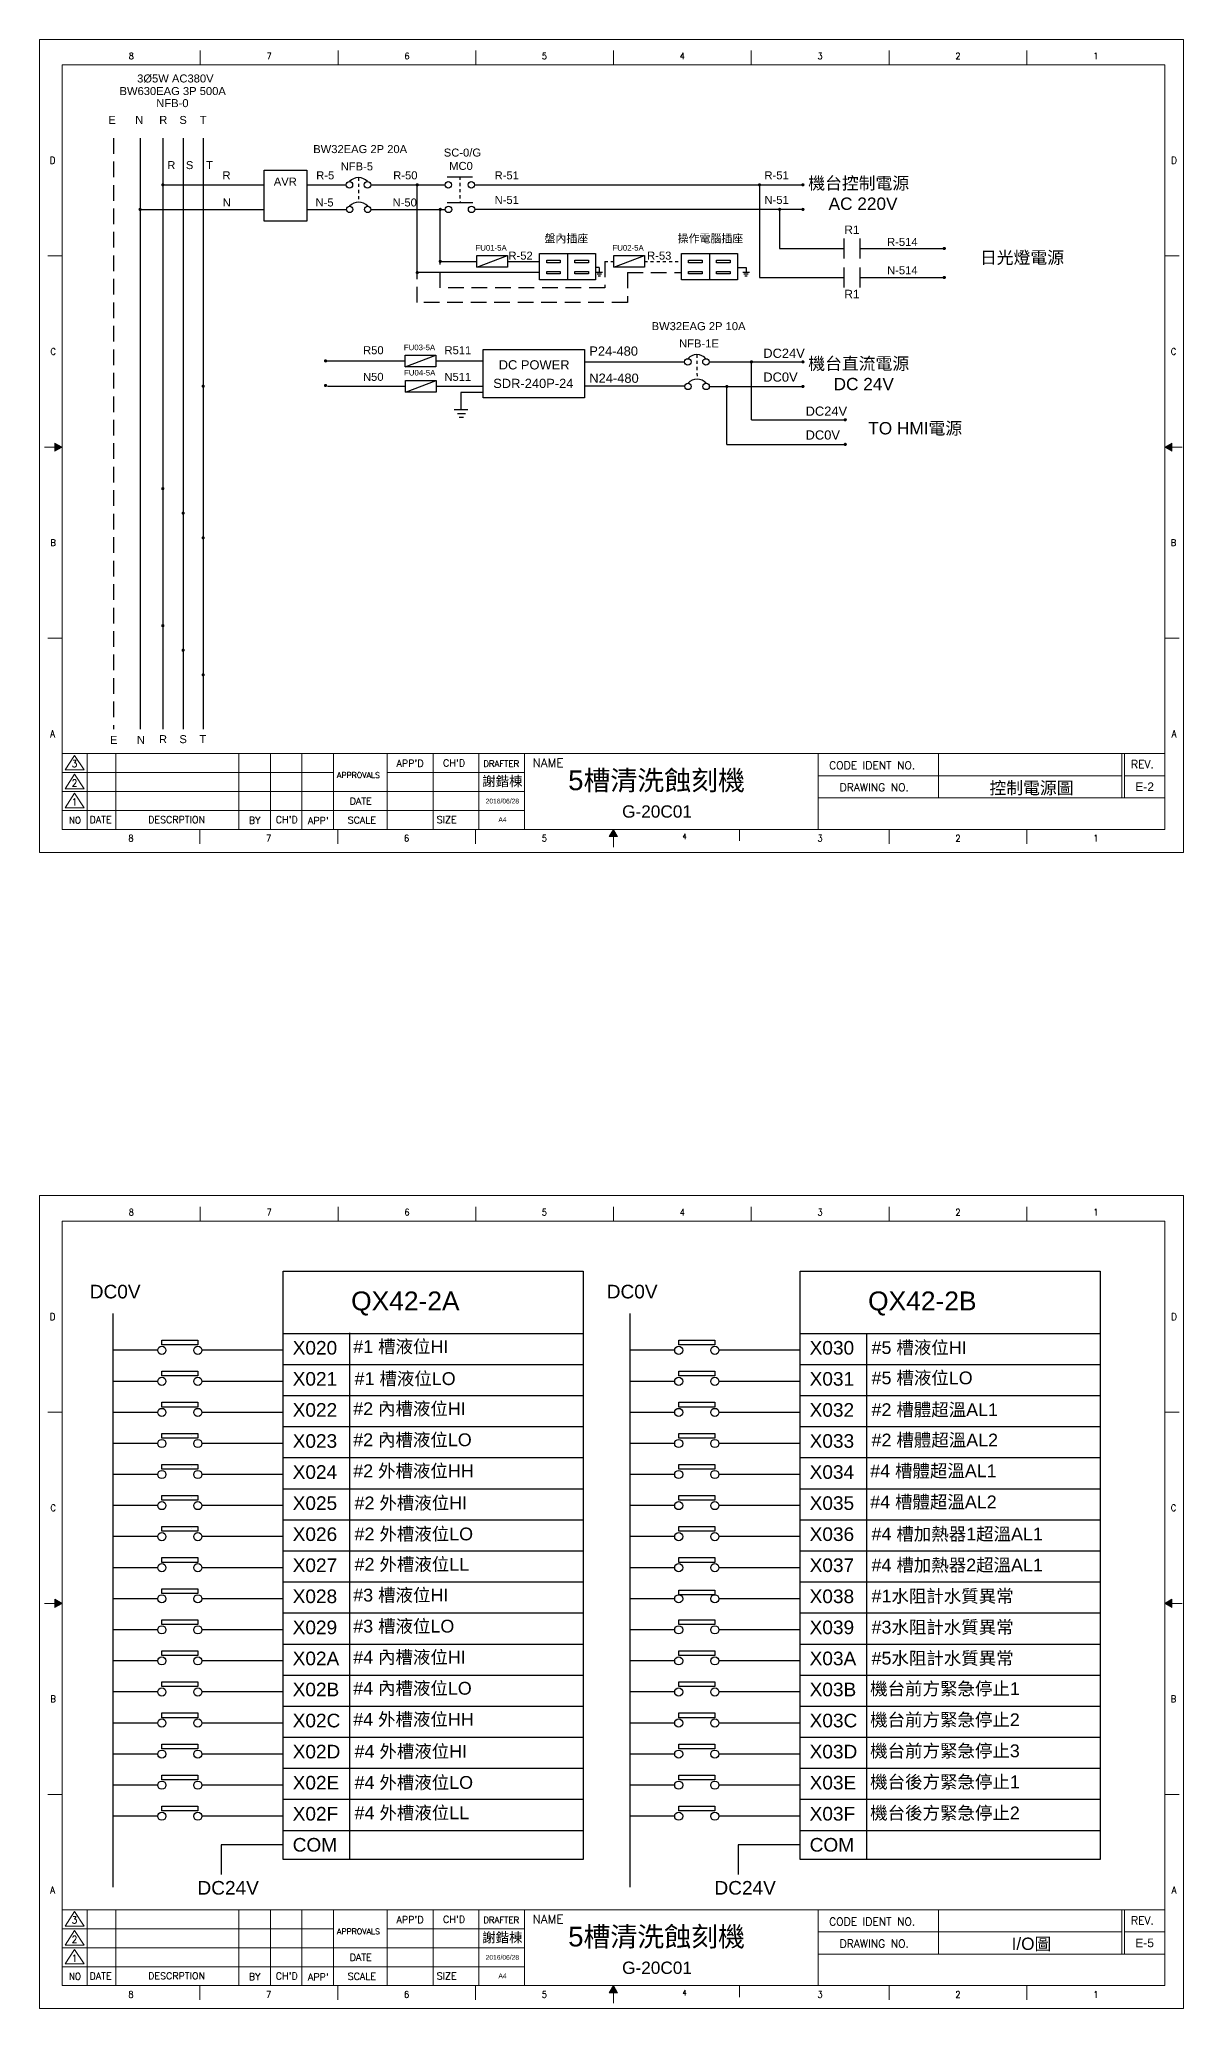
# Model space of a CAD drawing. Header units: millimetres. Extents: x 2150 to 6100, y 1229 to 2029.
# Drawn here: x 2648 to 3112, y 1230 to 2029 of the extents above; entities that cross this region are included whole.
import ezdxf
from ezdxf.enums import TextEntityAlignment as Align

# ---------------------------------------------------------------- set-up
doc = ezdxf.new("R2010")
doc.units = ezdxf.units.MM
doc.linetypes.add('DASHED2', pattern=[9.525, 6.35, -3.175])
doc.linetypes.add('JIS_02_1.2', pattern=[2.5, 1.25, -1.25])
for name, color, linetype in [('blue', 5, 'Continuous'), ('DIM', 3, 'Continuous'), ('FRAME', 7, 'Continuous'), ('LINE', 1, 'Continuous'), ('TEXT', 4, 'Continuous')]:
    doc.layers.add(name, color=color, linetype=linetype)
doc.styles.add('MICTEXT-ROD', font='romand.shx', dxfattribs={"bigfont": 'bigfont.shx'})
doc.styles.add('MICTEXT-ROS', font='romans.shx', dxfattribs={"bigfont": 'bigfont.shx'})
doc.styles.get("Standard").update_dxf_attribs({"font": 'ARIAL.TTF'})
doc.styles.add('STYLE2', font='romand.shx')

# ---------------------------------------------------------------- blocks, each defined once
blk = doc.blocks.new('圖框A4')
at = {"layer": 'FRAME', "color": 7, "lineweight": 5}
for p, q in [((99.29, 1212.46), (99.29, 1218.27)), ((155.2, 1212.46), (155.2, 1218.27)), ((211.1, 1212.46), (211.1, 1218.27)), ((266.85, 1212.46), (266.85, 1218.27)), ((322.76, 1212.46), (322.76, 1218.27)), ((378.66, 1212.46), (378.66, 1218.27)), ((434.56, 1212.46), (434.56, 1218.27)), ((43.25, 1212.46), (490.46, 1212.46)), ((43.25, 902.31), (43.25, 1212.46)), ((490.46, 1212.46), (490.46, 1212.46)), ((43.25, 1134.92), (37.44, 1134.92)), ((490.46, 1134.92), (496.27, 1134.92)), ((43.25, 1057.39), (36.09, 1057.39)), ((40.39, 1059.03), (40.39, 1055.74)), ((43.25, 1057.39), (40.39, 1059.03)), ((40.39, 1055.74), (43.25, 1057.39)), ((490.46, 1057.39), (493.32, 1059.03)), ((493.32, 1055.74), (490.46, 1057.39)), ((490.46, 1057.39), (497.61, 1057.39)), ((493.32, 1059.03), (493.32, 1055.74)), ((43.25, 979.85), (37.44, 979.85)), ((490.46, 979.85), (496.27, 979.85)), ((44.53, 926.47), (48.37, 932.34)), ((48.37, 932.34), (52.21, 926.47)), ((44.53, 926.47), (52.21, 926.47)), ((44.53, 918.78), (48.37, 924.66)), ((44.53, 918.78), (52.21, 918.78)), ((48.37, 924.66), (52.21, 918.78)), ((44.53, 911.1), (48.37, 916.97)), ((44.53, 911.1), (52.21, 911.1)), ((48.37, 916.97), (52.21, 911.1)), ((99.15, 902.31), (99.15, 896.5)), ((155.05, 902.31), (155.05, 896.5)), ((210.95, 902.31), (210.95, 896.5)), ((266.85, 902.31), (265.2, 899.46)), ((265.2, 899.46), (268.5, 899.46)), ((266.85, 902.31), (266.85, 895.16)), ((268.5, 899.46), (266.85, 902.31)), ((318.07, 902.31), (318.07, 897.67)), ((378.66, 902.31), (378.66, 896.5)), ((434.56, 902.31), (434.56, 896.5))]:
    blk.add_line(p, q, dxfattribs=at)
at = {"layer": 'FRAME', "lineweight": 5}
for p, q in [((490.46, 1212.46), (490.46, 902.31)), ((490.46, 933.05), (43.25, 933.05)), ((53.49, 902.31), (53.49, 933.05)), ((65.11, 902.31), (65.11, 933.05)), ((114.96, 902.31), (114.96, 933.05)), ((127.77, 902.31), (127.77, 933.05)), ((140.58, 902.31), (140.58, 933.05)), ((153.38, 902.31), (153.38, 933.05)), ((175.15, 902.31), (175.15, 933.05)), ((193.72, 902.31), (193.72, 933.05)), ((212.29, 902.31), (212.29, 933.05)), ((230.86, 902.31), (230.86, 933.05)), ((349.91, 933.05), (349.91, 902.31)), ((398.7, 933.05), (398.7, 915.12)), ((473.04, 933.05), (473.04, 915.12)), ((474.2, 933.05), (474.2, 915.12)), ((153.38, 925.36), (43.25, 925.36)), ((230.86, 925.36), (175.15, 925.36)), ((473.04, 924.08), (349.91, 924.08)), ((490.46, 924.08), (474.2, 924.08)), ((230.86, 917.68), (43.25, 917.68)), ((490.46, 915.12), (349.91, 915.12)), ((230.86, 910), (43.25, 910)), ((490.46, 902.31), (43.25, 902.31))]:
    blk.add_line(p, q, dxfattribs=at)
at = {"layer": 'FRAME', "color": 7, "lineweight": 5}
for points in [[(40.39, 1059.03), (40.39, 1055.74), (43.25, 1057.39)], [(493.32, 1059.03), (493.32, 1055.74), (490.46, 1057.39)], [(268.5, 899.46), (266.85, 902.31), (265.2, 899.46)]]:
    blk.add_solid(points, dxfattribs=at)
at = {"layer": 'LINE', "color": 0, "lineweight": 0}
for p, q in [((34.08, 1222.77), (498.14, 1222.77)), ((34.08, 893), (34.08, 1222.77)), ((498.14, 1222.77), (498.14, 893)), ((498.14, 893), (34.08, 893))]:
    blk.add_line(p, q, dxfattribs=at)
at = {"color": 3, "lineweight": 5}
blk.add_text('A4', height=1.936, dxfattribs=at).set_placement((220.25, 905.31))
at = {"layer": 'DIM', "color": 0, "lineweight": 5}
for tag, height, p in [('A', 2.9, (436.35, 928.74)), ('J', 1.94, (184.48, 921.48)), ('G', 1.94, (202.97, 921.48)), ('E', 1.94, (221.84, 921.96)), ('C', 2.9, (284.37, 922.35)), ('B', 2.9, (436.45, 919.25)), ('L', 1.94, (482.33, 919.64)), ('K', 1.94, (184.48, 913.83)), ('H', 1.94, (202.97, 913.83)), ('F', 1.94, (221.84, 913.83)), ('D', 2.9, (284.57, 909.57))]:
    blk.add_attdef(tag, text='', height=height, dxfattribs=at).set_placement(p, align=Align.MIDDLE)
at = {"layer": 'FRAME', "color": 7, "lineweight": 5, "style": 'MICTEXT-ROD', "width": 0.9}
for s, height, p in [('8', 2.67, (71.34, 1216.03)), ('7', 2.67, (127.25, 1216.03)), ('6', 2.67, (183.15, 1216.03)), ('5', 2.67, (238.9, 1216.03)), ('4', 2.67, (294.8, 1216.03)), ('3', 2.67, (350.71, 1216.03)), ('2', 2.67, (406.61, 1216.03)), ('1', 2.67, (462.51, 1216.03)), ('D', 2.85, (39.44, 1173.69)), ('D', 2.85, (494.27, 1173.69)), ('C', 2.67, (39.67, 1096.15)), ('C', 2.67, (494.04, 1096.15)), ('B', 2.67, (39.67, 1018.62)), ('B', 2.67, (494.04, 1018.62)), ('A', 2.85, (39.44, 941.08)), ('A', 2.85, (494.27, 941.08)), ('8', 2.67, (71.2, 898.74)), ('7', 2.67, (127.1, 898.74)), ('6', 2.67, (183, 898.74)), ('5', 2.67, (238.9, 898.74)), ('4', 2.14, (295.71, 899.45)), ('3', 2.67, (350.71, 898.74)), ('2', 2.67, (406.61, 898.74)), ('1', 2.67, (462.51, 898.74))]:
    blk.add_text(s, height=height, dxfattribs=at).set_placement(p, align=Align.MIDDLE)
at = {"layer": 'FRAME', "color": 7, "lineweight": 5, "style": 'MICTEXT-ROS', "width": 0.9}
for s, height, p in [('3', 2.82, (47.24, 927.57)), ('2', 2.82, (47.24, 919.68)), ('1', 2.82, (47.24, 912)), ('NO', 2.817, (46.1, 904.64))]:
    blk.add_text(s, height=height, dxfattribs=at).set_placement(p)
at = {"layer": 'FRAME', "color": 7, "lineweight": 5}
for s, height, style, p in [("APP'D", 2.817, 'STYLE2', (178.93, 927.72)), ("CH'D", 2.817, 'STYLE2', (197.8, 927.8)), ('DRAFTER', 2.536, 'STYLE2', (214.1, 927.69)), ('NAME', 3.522, 'STYLE2', (234.12, 927.53)), ('CODE IDENT NO.', 3.2017, 'STYLE2', (354.35, 926.7)), ('REV.', 3.202, 'MICTEXT-ROS', (476.78, 927.13)), ('APPROVALS', 2.305, 'STYLE2', (154.8, 923.16)), ('DRAWING NO.', 3.2017, 'STYLE2', (358.62, 917.77)), ('DATE', 2.817, 'STYLE2', (159.94, 912.36)), ('DATE', 2.817, 'STYLE2', (54.43, 904.87)), ('DESCRPTION', 2.817, 'STYLE2', (78.21, 904.88)), ('BY', 2.817, 'STYLE2', (119.03, 904.6)), ("CH'D", 2.817, 'STYLE2', (129.95, 904.87)), ("APP'", 2.817, 'STYLE2', (143.01, 904.42)), ('SCALE', 2.817, 'STYLE2', (159.13, 904.65)), ('SIZE', 2.817, 'STYLE2', (195.24, 904.84))]:
    blk.add_text(s, height=height, dxfattribs=dict(at, style=style)).set_placement(p)

msp = doc.modelspace()

# ---------------------------------------------------------------- linework, layer by layer
for p, q in [((2801.54, 1934.06), (2801.54, 1969.65)), ((2940.35, 1969.65), (2940.35, 1932.07)), ((2810.85, 1938.61), (2810.85, 1959.68)), ((2948.5, 1959.68), (2948.5, 1943.83)), ((2948.5, 1943.83), (2974.55, 1943.83)), ((2981.02, 1943.83), (3015.27, 1943.83)), ((2876.71, 1934.11), (2874.03, 1934.11)), ((2876.27, 1933.36), (2874.47, 1933.36)), ((2875.37, 1936.13), (2875.37, 1934.11)), ((2931.38, 1936.13), (2934.88, 1936.13)), ((2936.22, 1934.11), (2933.54, 1934.11)), ((2935.78, 1933.36), (2933.97, 1933.36)), ((2934.88, 1936.13), (2934.88, 1934.11)), ((2875.8, 1932.55), (2874.93, 1932.55)), ((2935.31, 1932.55), (2934.43, 1932.55)), ((2940.35, 1932.07), (2974.55, 1932.07)), ((2981.02, 1932.07), (3015.27, 1932.07)), ((2919.89, 1897.83), (2957.94, 1897.83)), ((2937.06, 1874.34), (2937.06, 1897.83)), ((2919.98, 1887.86), (2957.94, 1887.86)), ((2927.09, 1864.37), (2927.09, 1887.86)), ((2937.06, 1874.34), (2975.11, 1874.34)), ((2927.09, 1864.37), (2975.11, 1864.37))]:
    msp.add_line(p, q)
at = {"linetype": 'ByBlock', "ltscale": 2.5}
for p, q in [((2862.51, 1941.8), (2862.51, 1931.06)), ((2920, 1941.8), (2920, 1931.06)), ((2825.67, 1936.23), (2838.09, 1940.99)), ((2881.23, 1936.23), (2893.65, 1940.99)), ((2796.63, 1895.85), (2809.05, 1900.61)), ((2796.72, 1885.58), (2809.14, 1890.34))]:
    msp.add_line(p, q, dxfattribs=at)
at = {"linetype": 'DASHED2'}
for p, q in [((2801.54, 1921.9), (2801.54, 1934.06)), ((2810.85, 1927.82), (2810.85, 1938.61)), ((2875.37, 1936.13), (2873.88, 1936.13)), ((2877.56, 1938.61), (2877.56, 1927.82)), ((2886.75, 1934.06), (2908.63, 1934.06)), ((2886.75, 1934.06), (2886.75, 1921.9)), ((2877.56, 1927.82), (2810.85, 1927.82)), ((2886.75, 1921.9), (2801.54, 1921.9))]:
    msp.add_line(p, q, dxfattribs=at)
at = {"linetype": 'JIS_02_1.2'}
for p, q in [((2877.56, 1938.61), (2881.23, 1938.61)), ((2893.65, 1938.61), (2908.63, 1938.61))]:
    msp.add_line(p, q, dxfattribs=at)
msp.add_lwpolyline([(2739.48, 1975.63), (2756.77, 1975.63), (2756.77, 1954.93), (2739.48, 1954.93)], close=True)
at = {"linetype": 'ByBlock', "ltscale": 2.5}
for points in [[(2825.67, 1940.99), (2838.09, 1940.99), (2838.09, 1936.23), (2825.67, 1936.23)], [(2854.04, 1939.06), (2859.54, 1939.06), (2859.54, 1938.06), (2854.04, 1938.06)], [(2854.04, 1934.56), (2859.54, 1934.56), (2859.54, 1933.56), (2854.04, 1933.56)], [(2865.42, 1939.06), (2870.92, 1939.06), (2870.92, 1938.06), (2865.42, 1938.06)], [(2865.42, 1934.56), (2870.92, 1934.56), (2870.92, 1933.56), (2865.42, 1933.56)], [(2881.23, 1940.99), (2893.65, 1940.99), (2893.65, 1936.23), (2881.23, 1936.23)], [(2911.54, 1939.06), (2917.04, 1939.06), (2917.04, 1938.06), (2911.54, 1938.06)], [(2911.54, 1934.56), (2917.04, 1934.56), (2917.04, 1933.56), (2911.54, 1933.56)], [(2922.91, 1939.06), (2928.41, 1939.06), (2928.41, 1938.06), (2922.91, 1938.06)], [(2922.91, 1934.56), (2928.41, 1934.56), (2928.41, 1933.56), (2922.91, 1933.56)], [(2796.63, 1900.61), (2809.05, 1900.61), (2809.05, 1895.85), (2796.63, 1895.85)], [(2796.72, 1890.34), (2809.14, 1890.34), (2809.14, 1885.58), (2796.72, 1885.58)]]:
    msp.add_lwpolyline(points, close=True, dxfattribs=at)
at = {"layer": 'blue', "color": 7}
for p, q in [((2747.12, 1528.95), (2868.79, 1528.95)), ((2747.12, 1290.37), (2747.12, 1528.95)), ((2868.79, 1528.95), (2868.79, 1290.37)), ((2956.79, 1528.95), (3078.46, 1528.95)), ((2956.79, 1290.37), (2956.79, 1528.95)), ((3078.46, 1528.95), (3078.46, 1290.37)), ((2678.02, 1511.88), (2678.02, 1279.11)), ((2887.68, 1511.88), (2887.68, 1279.11)), ((2747.12, 1503.75), (2868.79, 1503.75)), ((2774.19, 1290.62), (2774.19, 1504)), ((2956.79, 1503.75), (3078.46, 1503.75)), ((2983.85, 1290.37), (2983.85, 1503.75)), ((2696.26, 1496.9), (2678.03, 1496.9)), ((2747.12, 1496.9), (2714.18, 1496.9)), ((2905.93, 1496.9), (2887.7, 1496.9)), ((2956.79, 1496.9), (2923.85, 1496.9)), ((2747.12, 1491.15), (2868.79, 1491.15)), ((2956.79, 1491.15), (3078.46, 1491.15)), ((2696.26, 1484.3), (2678.03, 1484.3)), ((2747.12, 1484.3), (2714.18, 1484.3)), ((2747.12, 1478.55), (2868.79, 1478.55)), ((2905.93, 1484.3), (2887.7, 1484.3)), ((2956.79, 1484.3), (2923.85, 1484.3)), ((2956.79, 1478.55), (3078.46, 1478.55)), ((2696.26, 1471.7), (2678.03, 1471.7)), ((2747.12, 1471.7), (2714.18, 1471.7)), ((2905.93, 1471.7), (2887.7, 1471.7)), ((2956.79, 1471.7), (2923.85, 1471.7)), ((2747.12, 1465.95), (2868.79, 1465.95)), ((2956.79, 1465.95), (3078.46, 1465.95)), ((2696.26, 1459.1), (2678.03, 1459.1)), ((2747.12, 1459.1), (2714.18, 1459.1)), ((2905.93, 1459.1), (2887.7, 1459.1)), ((2956.79, 1459.1), (2923.85, 1459.1)), ((2696.26, 1446.5), (2678.03, 1446.5)), ((2747.12, 1446.5), (2714.18, 1446.5)), ((2747.12, 1453.35), (2868.79, 1453.35)), ((2905.93, 1446.5), (2887.7, 1446.5)), ((2956.79, 1446.5), (2923.85, 1446.5)), ((2956.79, 1453.35), (3078.46, 1453.35)), ((2747.12, 1440.75), (2868.79, 1440.75)), ((2956.79, 1440.75), (3078.46, 1440.75)), ((2696.26, 1433.9), (2678.03, 1433.9)), ((2747.12, 1433.9), (2714.18, 1433.9)), ((2905.93, 1433.9), (2887.7, 1433.9)), ((2956.79, 1433.9), (2923.85, 1433.9)), ((2747.12, 1428.15), (2868.79, 1428.15)), ((2956.79, 1428.15), (3078.46, 1428.15)), ((2696.26, 1421.3), (2678.03, 1421.3)), ((2747.12, 1421.3), (2714.18, 1421.3)), ((2747.12, 1415.55), (2868.79, 1415.55)), ((2905.93, 1421.3), (2887.7, 1421.3)), ((2956.79, 1421.3), (2923.85, 1421.3)), ((2956.79, 1415.55), (3078.46, 1415.55)), ((2696.26, 1408.7), (2678.03, 1408.7)), ((2747.12, 1408.7), (2714.18, 1408.7)), ((2905.93, 1408.7), (2887.7, 1408.7)), ((2956.79, 1408.7), (2923.85, 1408.7)), ((2747.12, 1402.95), (2868.79, 1402.95)), ((2956.79, 1402.95), (3078.46, 1402.95)), ((2696.26, 1396.1), (2678.03, 1396.1)), ((2747.12, 1396.1), (2714.18, 1396.1)), ((2747.12, 1390.35), (2868.79, 1390.35)), ((2905.93, 1396.1), (2887.7, 1396.1)), ((2956.79, 1396.1), (2923.85, 1396.1)), ((2956.79, 1390.35), (3078.46, 1390.35)), ((2696.26, 1383.5), (2678.03, 1383.5)), ((2747.12, 1383.5), (2714.18, 1383.5)), ((2905.93, 1383.5), (2887.7, 1383.5)), ((2956.79, 1383.5), (2923.85, 1383.5)), ((2747.12, 1377.75), (2868.79, 1377.75)), ((2956.79, 1377.75), (3078.46, 1377.75)), ((2696.26, 1370.9), (2678.03, 1370.9)), ((2747.12, 1370.9), (2714.18, 1370.9)), ((2905.93, 1370.9), (2887.7, 1370.9)), ((2956.79, 1370.9), (2923.85, 1370.9)), ((2696.26, 1358.3), (2678.03, 1358.3)), ((2747.12, 1358.3), (2714.18, 1358.3)), ((2747.12, 1365.15), (2868.79, 1365.15)), ((2905.93, 1358.3), (2887.7, 1358.3)), ((2956.79, 1358.3), (2923.85, 1358.3)), ((2956.79, 1365.15), (3078.46, 1365.15)), ((2747.12, 1352.55), (2868.79, 1352.55)), ((2956.79, 1352.55), (3078.46, 1352.55)), ((2696.26, 1345.7), (2678.03, 1345.7)), ((2747.12, 1345.7), (2714.18, 1345.7)), ((2905.93, 1345.7), (2887.7, 1345.7)), ((2956.79, 1345.7), (2923.85, 1345.7)), ((2747.12, 1339.95), (2868.79, 1339.95)), ((2956.79, 1339.95), (3078.46, 1339.95)), ((2696.26, 1333.1), (2678.03, 1333.1)), ((2747.12, 1333.1), (2714.18, 1333.1)), ((2747.12, 1327.35), (2868.79, 1327.35)), ((2905.93, 1333.1), (2887.7, 1333.1)), ((2956.79, 1333.1), (2923.85, 1333.1)), ((2956.79, 1327.35), (3078.46, 1327.35)), ((2696.26, 1320.5), (2678.03, 1320.5)), ((2747.12, 1320.5), (2714.18, 1320.5)), ((2905.93, 1320.5), (2887.7, 1320.5)), ((2956.79, 1320.5), (2923.85, 1320.5)), ((2747.12, 1314.75), (2868.79, 1314.75)), ((2956.79, 1314.75), (3078.46, 1314.75)), ((2696.26, 1307.9), (2678.03, 1307.9)), ((2747.12, 1307.9), (2714.18, 1307.9)), ((2747.12, 1302.15), (2868.79, 1302.15)), ((2905.93, 1307.9), (2887.7, 1307.9)), ((2956.79, 1307.9), (2923.85, 1307.9)), ((2956.79, 1302.15), (3078.46, 1302.15)), ((2956.79, 1302.15), (3078.46, 1302.15)), ((2868.79, 1290.37), (2747.12, 1290.37)), ((3078.46, 1290.37), (2956.79, 1290.37))]:
    msp.add_line(p, q, dxfattribs=at)
for points in [[(2697.92, 1500.99), (2712.53, 1500.99), (2712.53, 1499.07), (2697.92, 1499.07)], [(2907.58, 1500.99), (2922.2, 1500.99), (2922.2, 1499.07), (2907.58, 1499.07)], [(2697.92, 1488.39), (2712.53, 1488.39), (2712.53, 1486.47), (2697.92, 1486.47)], [(2907.58, 1488.39), (2922.2, 1488.39), (2922.2, 1486.47), (2907.58, 1486.47)], [(2697.92, 1475.79), (2712.53, 1475.79), (2712.53, 1473.87), (2697.92, 1473.87)], [(2907.58, 1475.79), (2922.2, 1475.79), (2922.2, 1473.87), (2907.58, 1473.87)], [(2697.92, 1463.19), (2712.53, 1463.19), (2712.53, 1461.27), (2697.92, 1461.27)], [(2907.58, 1463.19), (2922.2, 1463.19), (2922.2, 1461.27), (2907.58, 1461.27)], [(2697.92, 1450.59), (2712.53, 1450.59), (2712.53, 1448.67), (2697.92, 1448.67)], [(2907.58, 1450.59), (2922.2, 1450.59), (2922.2, 1448.67), (2907.58, 1448.67)], [(2697.92, 1437.99), (2712.53, 1437.99), (2712.53, 1436.07), (2697.92, 1436.07)], [(2907.58, 1437.99), (2922.2, 1437.99), (2922.2, 1436.07), (2907.58, 1436.07)], [(2697.92, 1425.39), (2712.53, 1425.39), (2712.53, 1423.47), (2697.92, 1423.47)], [(2907.58, 1425.39), (2922.2, 1425.39), (2922.2, 1423.47), (2907.58, 1423.47)], [(2697.92, 1412.79), (2712.53, 1412.79), (2712.53, 1410.87), (2697.92, 1410.87)], [(2907.58, 1412.79), (2922.2, 1412.79), (2922.2, 1410.87), (2907.58, 1410.87)], [(2697.92, 1400.19), (2712.53, 1400.19), (2712.53, 1398.27), (2697.92, 1398.27)], [(2907.57, 1399.59), (2922.19, 1399.59), (2922.19, 1397.66), (2907.57, 1397.66)], [(2697.92, 1387.59), (2712.53, 1387.59), (2712.53, 1385.67), (2697.92, 1385.67)], [(2907.58, 1387.59), (2922.2, 1387.59), (2922.2, 1385.67), (2907.58, 1385.67)], [(2697.92, 1374.99), (2712.53, 1374.99), (2712.53, 1373.07), (2697.92, 1373.07)], [(2907.58, 1374.99), (2922.2, 1374.99), (2922.2, 1373.07), (2907.58, 1373.07)], [(2697.92, 1362.39), (2712.53, 1362.39), (2712.53, 1360.47), (2697.92, 1360.47)], [(2907.58, 1362.39), (2922.2, 1362.39), (2922.2, 1360.47), (2907.58, 1360.47)], [(2697.92, 1349.79), (2712.53, 1349.79), (2712.53, 1347.87), (2697.92, 1347.87)], [(2907.58, 1349.79), (2922.2, 1349.79), (2922.2, 1347.87), (2907.58, 1347.87)], [(2697.92, 1337.19), (2712.53, 1337.19), (2712.53, 1335.27), (2697.92, 1335.27)], [(2907.58, 1337.19), (2922.2, 1337.19), (2922.2, 1335.27), (2907.58, 1335.27)], [(2697.92, 1324.59), (2712.53, 1324.59), (2712.53, 1322.67), (2697.92, 1322.67)], [(2907.58, 1324.59), (2922.2, 1324.59), (2922.2, 1322.67), (2907.58, 1322.67)], [(2697.92, 1311.99), (2712.53, 1311.99), (2712.53, 1310.07), (2697.92, 1310.07)], [(2907.58, 1311.99), (2922.2, 1311.99), (2922.2, 1310.07), (2907.58, 1310.07)]]:
    msp.add_lwpolyline(points, close=True, dxfattribs=at)
for centre in [(2697.92, 1496.9), (2712.53, 1496.9), (2907.58, 1496.9), (2922.2, 1496.9), (2697.92, 1484.3), (2712.53, 1484.3), (2907.58, 1484.3), (2922.2, 1484.3), (2697.92, 1471.7), (2712.53, 1471.7), (2907.58, 1471.7), (2922.2, 1471.7), (2697.92, 1459.1), (2712.53, 1459.1), (2712.53, 1459.1), (2907.58, 1459.1), (2922.2, 1459.1), (2697.92, 1446.5), (2712.53, 1446.5), (2712.53, 1446.5), (2712.53, 1446.5), (2907.58, 1446.5), (2922.2, 1446.5), (2697.92, 1433.9), (2697.92, 1433.9), (2712.53, 1433.9), (2712.53, 1433.9), (2712.53, 1433.9), (2907.58, 1433.9), (2922.2, 1433.9), (2697.92, 1421.3), (2697.92, 1421.3), (2712.53, 1421.3), (2712.53, 1421.3), (2712.53, 1421.3), (2907.58, 1421.3), (2922.2, 1421.3), (2697.92, 1408.7), (2697.92, 1408.7), (2712.53, 1408.7), (2712.53, 1408.7), (2907.58, 1408.7), (2922.2, 1408.7), (2697.92, 1396.1), (2697.92, 1396.1), (2712.53, 1396.1), (2712.53, 1396.1), (2907.58, 1396.1), (2922.2, 1396.1), (2697.92, 1383.5), (2697.92, 1383.5), (2712.53, 1383.5), (2712.53, 1383.5), (2907.58, 1383.5), (2922.2, 1383.5), (2697.92, 1370.9), (2697.92, 1370.9), (2712.53, 1370.9), (2712.53, 1370.9), (2907.58, 1370.9), (2922.2, 1370.9), (2697.92, 1358.3), (2712.53, 1358.3), (2907.58, 1358.3), (2922.2, 1358.3), (2697.92, 1345.7), (2712.53, 1345.7), (2907.58, 1345.7), (2922.2, 1345.7), (2697.92, 1333.1), (2712.53, 1333.1), (2907.58, 1333.1), (2922.2, 1333.1), (2697.92, 1320.5), (2712.53, 1320.5), (2907.58, 1320.5), (2922.2, 1320.5), (2697.92, 1307.9), (2712.53, 1307.9), (2907.58, 1307.9), (2922.2, 1307.9)]:
    msp.add_circle(centre, 1.65, dxfattribs=at)
at = {"layer": 'DIM', "color": 0, "linetype": 'ByBlock', "const_width": 0.129}
for points in [[(2698.03, 1969.64, 1), (2698.64, 1969.64, 1)], [(2801.23, 1969.65, 1), (2801.84, 1969.65, 1)], [(2940.04, 1969.65, 1), (2940.65, 1969.65, 1)], [(2957.64, 1969.65, 1), (2958.25, 1969.65, 1)], [(2688.81, 1959.67, 1), (2689.42, 1959.67, 1)], [(2810.54, 1959.68, 1), (2811.15, 1959.68, 1)], [(2948.19, 1959.68, 1), (2948.8, 1959.68, 1)], [(2957.64, 1959.68, 1), (2958.25, 1959.68, 1)], [(3014.97, 1943.83, 1), (3015.57, 1943.83, 1)], [(2801.23, 1934.06, 1), (2801.84, 1934.06, 1)], [(2810.54, 1938.61, 1), (2811.15, 1938.61, 1)], [(3014.97, 1932.07, 1), (3015.57, 1932.07, 1)], [(2764.04, 1898.23, 1), (2764.64, 1898.23, 1)], [(2936.75, 1897.83, 1), (2937.36, 1897.83, 1)], [(2957.64, 1897.83, 1), (2958.25, 1897.83, 1)], [(2714.41, 1887.96, 1), (2715.01, 1887.96, 1)], [(2764.04, 1888.26, 1), (2764.65, 1888.26, 1)], [(2926.78, 1887.86, 1), (2927.39, 1887.86, 1)], [(2957.64, 1887.86, 1), (2958.25, 1887.86, 1)], [(2974.81, 1874.34, 1), (2975.41, 1874.34, 1)], [(2974.81, 1864.37, 1), (2975.41, 1864.37, 1)], [(2698.03, 1846.42, 1), (2698.64, 1846.42, 1)], [(2706.26, 1836.45, 1), (2706.87, 1836.45, 1)], [(2714.41, 1826.48, 1), (2715.01, 1826.48, 1)], [(2698.03, 1790.83, 1), (2698.64, 1790.83, 1)], [(2706.26, 1780.87, 1), (2706.87, 1780.87, 1)], [(2714.41, 1770.9, 1), (2715.01, 1770.9, 1)]]:
    msp.add_lwpolyline(points, format="xyb", close=True, dxfattribs=at)
at = {"layer": 'DIM', "color": 0, "linetype": 'Continuous'}
for centre in [(2698.33, 1969.64), (2801.54, 1969.65), (2940.35, 1969.65), (2957.94, 1969.65), (2689.12, 1959.67), (2810.85, 1959.68), (2948.5, 1959.68), (2957.94, 1959.68), (3015.27, 1943.83), (2801.54, 1934.06), (2810.85, 1938.61), (3015.27, 1932.07), (2764.34, 1898.23), (2937.06, 1897.83), (2957.94, 1897.83), (2714.71, 1887.96), (2764.35, 1888.26), (2927.09, 1887.86), (2957.94, 1887.86), (2975.11, 1874.34), (2975.11, 1864.37), (2698.33, 1846.42), (2706.56, 1836.45), (2714.71, 1826.48), (2698.33, 1790.83), (2706.56, 1780.87), (2714.71, 1770.9)]:
    msp.add_circle(centre, 0.0958, dxfattribs=at)
at = {"layer": 'LINE', "color": 7, "linetype": 'DASHED2'}
msp.add_line((2678.28, 1988.62), (2678.28, 1748.9), dxfattribs=at)
at = {"layer": 'LINE', "color": 7, "linetype": 'Continuous'}
msp.add_line((2689.12, 1988.62), (2689.12, 1748.9), dxfattribs=at)
at = {"layer": 'LINE', "color": 7}
for p, q in [((2698.33, 1988.62), (2698.33, 1748.9)), ((2706.56, 1988.62), (2706.56, 1748.9)), ((2714.71, 1988.62), (2714.71, 1748.9)), ((2974.55, 1947.87), (2974.55, 1939.8)), ((2981.02, 1947.87), (2981.02, 1939.8)), ((2974.55, 1936.11), (2974.55, 1928.04)), ((2981.02, 1936.11), (2981.02, 1928.04)), ((2828.28, 1885.35), (2819.24, 1885.35)), ((2819.24, 1885.35), (2819.24, 1878.5)), ((2710.03, 1462.4), (2710.03, 1462.4)), ((2710.03, 1462.4), (2710.03, 1462.4)), ((2710.03, 1449.8), (2710.03, 1449.8)), ((2710.03, 1449.8), (2710.03, 1449.8)), ((2710.03, 1437.2), (2710.03, 1437.2)), ((2710.03, 1437.2), (2710.03, 1437.2)), ((2710.03, 1424.6), (2710.03, 1424.6)), ((2710.03, 1424.6), (2710.03, 1424.6)), ((2747.12, 1296.29), (2721.97, 1296.29)), ((2721.97, 1296.29), (2721.97, 1284.19)), ((2956.79, 1296.29), (2931.63, 1296.29)), ((2931.63, 1296.29), (2931.63, 1284.19))]:
    msp.add_line(p, q, dxfattribs=at)
at = {"layer": 'LINE', "color": 0}
for p, q in [((2698.33, 1969.64), (2739.48, 1969.64)), ((2756.77, 1969.64), (2772.73, 1969.64)), ((2782.64, 1969.65), (2812.82, 1969.65)), ((2813.64, 1972.9), (2823.93, 1972.9)), ((2824.74, 1969.65), (2957.94, 1969.65)), ((2689.12, 1959.67), (2739.48, 1959.67)), ((2756.77, 1959.67), (2772.82, 1959.67)), ((2782.73, 1959.68), (2812.91, 1959.68)), ((2813.72, 1962.45), (2824.02, 1962.45)), ((2957.94, 1959.68), (2824.83, 1959.68)), ((2851.13, 1934.06), (2801.54, 1934.06)), ((2810.85, 1938.61), (2825.67, 1938.61)), ((2838.09, 1938.61), (2851.13, 1938.61)), ((2764.99, 1898.23), (2796.63, 1898.23)), ((2809.05, 1898.23), (2828.28, 1898.23)), ((2869.41, 1897.83), (2909.98, 1897.83)), ((2765.17, 1887.96), (2796.72, 1887.96)), ((2809.14, 1887.96), (2828.28, 1887.96)), ((2869.41, 1888.17), (2909.98, 1888.17)), ((2816.48, 1878.5), (2822, 1878.5)), ((2817.79, 1876.89), (2821.03, 1876.89)), ((2818.47, 1875.4), (2820.22, 1875.4))]:
    msp.add_line(p, q, dxfattribs=at)
at = {"layer": 'LINE', "color": 0, "linetype": 'JIS_02_1.2'}
for p, q in [((2777.69, 1972.58), (2777.74, 1962.62)), ((2818.78, 1972.9), (2818.87, 1962.7)), ((2914.93, 1900.76), (2914.99, 1890.8))]:
    msp.add_line(p, q, dxfattribs=at)
at = {"layer": 'LINE', "color": 0, "const_width": 0.287}
for points in [[(2697.83, 1969.64, 1), (2698.84, 1969.64, 1)], [(2801.03, 1969.65, 1), (2802.04, 1969.65, 1)], [(2939.84, 1969.65, 1), (2940.85, 1969.65, 1)], [(2957.44, 1969.65, 1), (2958.45, 1969.65, 1)], [(2688.61, 1959.67, 1), (2689.62, 1959.67, 1)], [(2810.34, 1959.68, 1), (2811.36, 1959.68, 1)], [(2947.99, 1959.68, 1), (2949.01, 1959.68, 1)], [(2957.44, 1959.68, 1), (2958.45, 1959.68, 1)], [(3014.76, 1943.83, 1), (3015.78, 1943.83, 1)], [(2801.03, 1934.06, 1), (2802.04, 1934.06, 1)], [(2810.34, 1938.61, 1), (2811.36, 1938.61, 1)], [(3014.76, 1932.07, 1), (3015.78, 1932.07, 1)], [(2763.83, 1898.23, 1), (2764.85, 1898.23, 1)], [(2936.55, 1897.83, 1), (2937.56, 1897.83, 1)], [(2957.44, 1897.83, 1), (2958.45, 1897.83, 1)], [(2714.2, 1887.96, 1), (2715.22, 1887.96, 1)], [(2763.84, 1888.26, 1), (2764.85, 1888.26, 1)], [(2926.58, 1887.86, 1), (2927.6, 1887.86, 1)], [(2957.44, 1887.86, 1), (2958.45, 1887.86, 1)], [(2974.6, 1874.34, 1), (2975.62, 1874.34, 1)], [(2974.6, 1864.37, 1), (2975.62, 1864.37, 1)], [(2697.83, 1846.42, 1), (2698.84, 1846.42, 1)], [(2706.06, 1836.45, 1), (2707.07, 1836.45, 1)], [(2714.2, 1826.48, 1), (2715.22, 1826.48, 1)], [(2697.83, 1790.83, 1), (2698.84, 1790.83, 1)], [(2706.06, 1780.87, 1), (2707.07, 1780.87, 1)], [(2714.2, 1770.9, 1), (2715.22, 1770.9, 1)]]:
    msp.add_lwpolyline(points, format="xyb", close=True, dxfattribs=at)
at = {"layer": 'LINE', "color": 7}
for points in [[(2851.13, 1941.8), (2873.88, 1941.8), (2873.88, 1931.06), (2851.13, 1931.06)], [(2908.63, 1941.8), (2931.38, 1941.8), (2931.38, 1931.06), (2908.63, 1931.06)]]:
    msp.add_lwpolyline(points, close=True, dxfattribs=at)
at = {"layer": 'LINE', "color": 0}
msp.add_lwpolyline([(2828.28, 1902.86), (2869.41, 1902.86), (2869.41, 1883.24), (2828.28, 1883.24)], close=True, dxfattribs=at)
for centre in [(2774.02, 1969.65), (2781.35, 1969.65), (2814.11, 1969.65), (2823.45, 1969.65), (2774.11, 1959.68), (2781.44, 1959.68), (2814.2, 1959.68), (2823.54, 1959.68), (2911.27, 1897.83), (2918.6, 1897.83), (2911.36, 1887.86), (2918.68, 1887.86)]:
    msp.add_circle(centre, 1.29, dxfattribs=at)
for centre in [(2777.69, 1967.67), (2777.77, 1957.71), (2914.93, 1895.85), (2915.02, 1885.89)]:
    msp.add_arc(centre, 4.91, 41.73244, 138.26756, dxfattribs=at)

# ---------------------------------------------------------------- block references
ref = msp.add_blockref('圖框A4', (2614.2, 805.88), dxfattribs=at)
ref.add_attrib('L', 'E-2', dxfattribs={"layer": 'DIM', "color": 0, "lineweight": 5, "height": 3.5}).set_placement((3096.53, 1725.52), align=Align.MIDDLE)
ref.add_attrib('B', '控制電源圖', dxfattribs={"layer": 'DIM', "color": 0, "lineweight": 5, "height": 5}).set_placement((3050.64, 1725.13), align=Align.MIDDLE)
ref.add_attrib('C', '5槽清洗蝕刻機', dxfattribs={"layer": 'DIM', "color": 0, "lineweight": 5, "height": 8}).set_placement((2898.57, 1728.23), align=Align.MIDDLE)
ref.add_attrib('D', 'G-20C01', dxfattribs={"layer": 'DIM', "color": 0, "lineweight": 5, "height": 5}).set_placement((2898.77, 1715.45), align=Align.MIDDLE)
ref.add_attrib('E', '謝鍇棟', dxfattribs={"layer": 'DIM', "color": 0, "lineweight": 5, "height": 4}).set_placement((2836.04, 1727.84), align=Align.MIDDLE)
ref.add_attrib('F', '2016/06/28', dxfattribs={"layer": 'DIM', "color": 0, "lineweight": 5, "height": 1.936}).set_placement((2836.04, 1719.71), align=Align.MIDDLE)
ref = msp.add_blockref('圖框A4', (2614.2, 336.86), dxfattribs=at)
ref.add_attrib('L', 'E-5', dxfattribs={"layer": 'DIM', "color": 0, "lineweight": 5, "height": 3.5}).set_placement((3096.53, 1256.5), align=Align.MIDDLE)
ref.add_attrib('B', 'I/O圖', dxfattribs={"layer": 'DIM', "color": 0, "lineweight": 5, "height": 5}).set_placement((3050.64, 1256.11), align=Align.MIDDLE)
ref.add_attrib('C', '5槽清洗蝕刻機', dxfattribs={"layer": 'DIM', "color": 0, "lineweight": 5, "height": 8}).set_placement((2898.57, 1259.21), align=Align.MIDDLE)
ref.add_attrib('D', 'G-20C01', dxfattribs={"layer": 'DIM', "color": 0, "lineweight": 5, "height": 5}).set_placement((2898.77, 1246.43), align=Align.MIDDLE)
ref.add_attrib('E', '謝鍇棟', dxfattribs={"layer": 'DIM', "color": 0, "lineweight": 5, "height": 4}).set_placement((2836.04, 1258.82), align=Align.MIDDLE)
ref.add_attrib('F', '2016/06/28', dxfattribs={"layer": 'DIM', "color": 0, "lineweight": 5, "height": 1.936}).set_placement((2836.04, 1250.69), align=Align.MIDDLE)

# ---------------------------------------------------------------- texts
at = {"color": 0}
for s, height, p in [('#1 槽液位HI', 5.189, (2775.56, 1495.8)), ('#5 槽液位HI', 5.189, (2985.77, 1495.4)), ('#1 槽液位LO', 5.189, (2776.1, 1482.8)), ('#5 槽液位LO', 5.189, (2985.79, 1483.1)), ('#2 內槽液位HI', 5.189, (2775.56, 1470.6)), ('#2 槽體超溫AL1', 5.189, (2985.77, 1470.2)), ('#2 內槽液位LO', 5.189, (2775.56, 1458)), ('#2 槽體超溫AL2', 5.189, (2985.79, 1457.9)), ('#2 外槽液位HH', 5.189, (2775.56, 1445.4)), ('#4 槽體超溫AL1', 5.189, (2985.23, 1445.4)), ('#2 外槽液位HI', 5.189, (2776.1, 1432.4)), ('#4 槽體超溫AL2', 5.189, (2985.23, 1432.8)), ('#2 外槽液位LO', 5.189, (2776.1, 1419.8)), ('#4 槽加熱器1超溫AL1', 5.1895, (2985.77, 1419.8)), ('#2 外槽液位LL', 5.189, (2776.12, 1407.5)), ('#4 槽加熱器2超溫AL1', 5.1895, (2985.77, 1407.2)), ('#3 槽液位HI', 5.189, (2775.56, 1395)), ('#1水阻計水質異常', 5.189, (2985.77, 1394.6)), ('#3 槽液位LO', 5.189, (2775.56, 1382.4)), ('#3水阻計水質異常', 5.189, (2985.77, 1382)), ('#4 內槽液位HI', 5.189, (2775.56, 1369.8)), ('#5水阻計水質異常', 5.189, (2985.77, 1369.4)), ('#4 內槽液位LO', 5.189, (2775.56, 1357.2)), ('#4 外槽液位HH', 5.189, (2775.56, 1344.6)), ('#4 外槽液位HI', 5.189, (2776.1, 1331.6)), ('#4 外槽液位LO', 5.189, (2776.1, 1319)), ('#4 外槽液位LL', 5.189, (2776.12, 1306.7))]:
    msp.add_text(s, height=height, dxfattribs=at).set_placement(p)
for s, p in [('機台前方緊急停止1', (2985.23, 1357.03)), ('機台前方緊急停止2', (2985.23, 1344.43)), ('機台前方緊急停止3', (2985.23, 1331.83)), ('機台後方緊急停止1', (2985.23, 1319.23)), ('機台後方緊急停止2', (2985.23, 1306.63))]:
    msp.add_text(s, height=5.189).set_placement(p)
at = {"insert": (2812.29, 1984.36), "char_height": 3.2467, "width": 13.4121, "attachment_point": 1}
msp.add_mtext('SC-0/G\\P\\pi2.1948;MC0', dxfattribs=at)
at = {"char_height": 5, "attachment_point": 1}
for s, insert in [('\\pi-22.191;{\\fPMingLiU|b0|i0|c136|p18;機台控制電源}\\P\\pi-13.951;AC 220V', (2982.31, 1972.84)), ('\\pi-17.831;{\\fPMingLiU|b0|i0|c136|p18;日光燈電源}', (3047.56, 1942.66)), ('\\pi-22.191;{\\fPMingLiU|b0|i0|c136|p18;機台直流電源}\\P\\pi-11.932;DC 24V', (2982.31, 1899.67))]:
    msp.add_mtext(s, dxfattribs=dict(at, insert=insert))
at = {"layer": 'TEXT', "color": 7}
for s, height, p in [('3Ø5W AC380V', 3.2467, (2687.92, 2011.17)), ('BW630EAG 3P 500A', 3.2467, (2680.78, 2006.07)), ('E', 3.25, (2676.24, 1994.35)), ('N', 3.25, (2687.15, 1994.35)), ('NFB-0', 3.247, (2695.68, 2001.17)), ('R', 3.25, (2696.88, 1994.35)), ('S', 3.25, (2705.05, 1994.35)), ('T', 3.25, (2713.27, 1994.35)), ('BW32EAG 2P 20A', 3.2467, (2759.34, 1982.53)), ('R', 3.25, (2700.15, 1976.03)), ('S', 3.25, (2707.69, 1976.03)), ('T', 3.25, (2715.83, 1976.03)), ('R', 3.25, (2722.53, 1971.88)), ('R-5', 3.247, (2760.55, 1971.88)), ('NFB-5', 3.247, (2770.48, 1975.51)), ('R-50', 3.247, (2791.79, 1971.88)), ('R-51', 3.247, (2832.91, 1971.88)), ('R-51', 3.247, (2942.35, 1971.88)), ('AVR', 3.247, (2743.35, 1969.34)), ('N-51', 3.247, (2832.91, 1961.91)), ('N-51', 3.247, (2942.35, 1961.91)), ('N', 3.25, (2722.62, 1960.88)), ('N-5', 3.247, (2760.29, 1960.88)), ('N-50', 3.247, (2791.53, 1960.88)), ('盤內插座', 3.247, (2853.15, 1946.26)), ('操作電腦插座', 3.247, (2907.14, 1946.26)), ('FU01-5A', 2.273, (2825.12, 1942.96)), ('R-52', 3.247, (2838.52, 1939.31)), ('FU02-5A', 2.273, (2880.68, 1942.96)), ('R-53', 3.247, (2894.76, 1939.31)), ('R-514', 3.247, (2992.08, 1944.87)), ('N-514', 3.247, (2992.08, 1933.37)), ('BW32EAG 2P 10A', 3.2467, (2896.59, 1910.7)), ('R50', 3.247, (2779.56, 1900.94)), ('FU03-5A', 2.273, (2796.08, 1902.58)), ('R511', 3.247, (2812.58, 1900.94)), ('NFB-1E', 3.247, (2907.73, 1903.69)), ('N50', 3.247, (2779.53, 1890.14)), ('FU04-5A', 2.273, (2796.17, 1892.31)), ('N511', 3.247, (2812.54, 1890.14)), ('E', 3.25, (2676.92, 1742.85)), ('N', 3.25, (2687.82, 1742.85)), ('R', 3.25, (2696.78, 1743.17)), ('S', 3.25, (2705.06, 1743.17)), ('T', 3.25, (2713.21, 1743.17))]:
    msp.add_text(s, height=height, dxfattribs=at).set_placement(p)
at = {"layer": 'TEXT', "color": 0}
for s, height, p in [('R1', 3.42, (2974.77, 1949.73)), ('R1', 3.42, (2974.77, 1923.64)), ('P24-480', 3.74, (2871.3, 1900.35)), ('DC24V', 3.74, (2941.86, 1899.46)), ('DC POWER', 3.74, (2834.56, 1894.76)), ('DC0V', 3.74, (2941.86, 1889.8)), ('SDR-240P-24', 3.7402, (2832.34, 1887.24)), ('N24-480', 3.74, (2871.3, 1889.35)), ('DC24V', 3.74, (2959.03, 1875.97)), ('DC0V', 3.74, (2959.03, 1866.31)), ('TO HMI電源', 5, (2984.44, 1868.42))]:
    msp.add_text(s, height=height, dxfattribs=at).set_placement(p)
at = {"layer": 'TEXT', "color": 7, "linetype": 'Continuous'}
for s, height, p in [('DC0V', 5.529, (2668.71, 1517.94)), ('QX42-2A', 7.656, (2774.7, 1513.09)), ('DC0V', 5.529, (2878.38, 1517.94)), ('QX42-2B', 7.656, (2984.37, 1513.09)), ('X020', 5.529, (2751, 1495.14)), ('X030', 5.529, (2960.67, 1495.14)), ('X021', 5.529, (2751, 1482.54)), ('X031', 5.529, (2960.67, 1482.54)), ('X022', 5.529, (2751, 1469.94)), ('X032', 5.529, (2960.67, 1469.94)), ('X023', 5.529, (2751, 1457.34)), ('X033', 5.529, (2960.67, 1457.34)), ('X024', 5.529, (2751, 1444.74)), ('X034', 5.529, (2960.67, 1444.74)), ('X025', 5.529, (2751, 1432.14)), ('X035', 5.529, (2960.67, 1432.14)), ('X026', 5.529, (2751, 1419.54)), ('X036', 5.529, (2960.67, 1419.54)), ('X027', 5.529, (2751, 1406.94)), ('X037', 5.529, (2960.67, 1406.94)), ('X028', 5.529, (2751, 1394.34)), ('X038', 5.529, (2960.67, 1394.34)), ('X029', 5.529, (2751, 1381.74)), ('X039', 5.529, (2960.67, 1381.74)), ('X02A', 5.529, (2751, 1369.14)), ('X03A', 5.529, (2960.67, 1369.14)), ('X02B', 5.529, (2751, 1356.54)), ('X03B', 5.529, (2960.67, 1356.54)), ('X02C', 5.529, (2751, 1343.94)), ('X03C', 5.529, (2960.67, 1343.94)), ('X02D', 5.529, (2751, 1331.34)), ('X03D', 5.529, (2960.67, 1331.34)), ('X02E', 5.529, (2751, 1318.74)), ('X03E', 5.529, (2960.67, 1318.74)), ('X02F', 5.529, (2751, 1306.14)), ('X03F', 5.529, (2960.67, 1306.14)), ('COM', 5.529, (2751, 1293.54)), ('COM', 5.529, (2960.67, 1293.54)), ('DC24V', 5.529, (2712.39, 1276.09)), ('DC24V', 5.529, (2922.06, 1276.09))]:
    msp.add_text(s, height=height, dxfattribs=at).set_placement(p)

doc.saveas('drawing.dxf')
